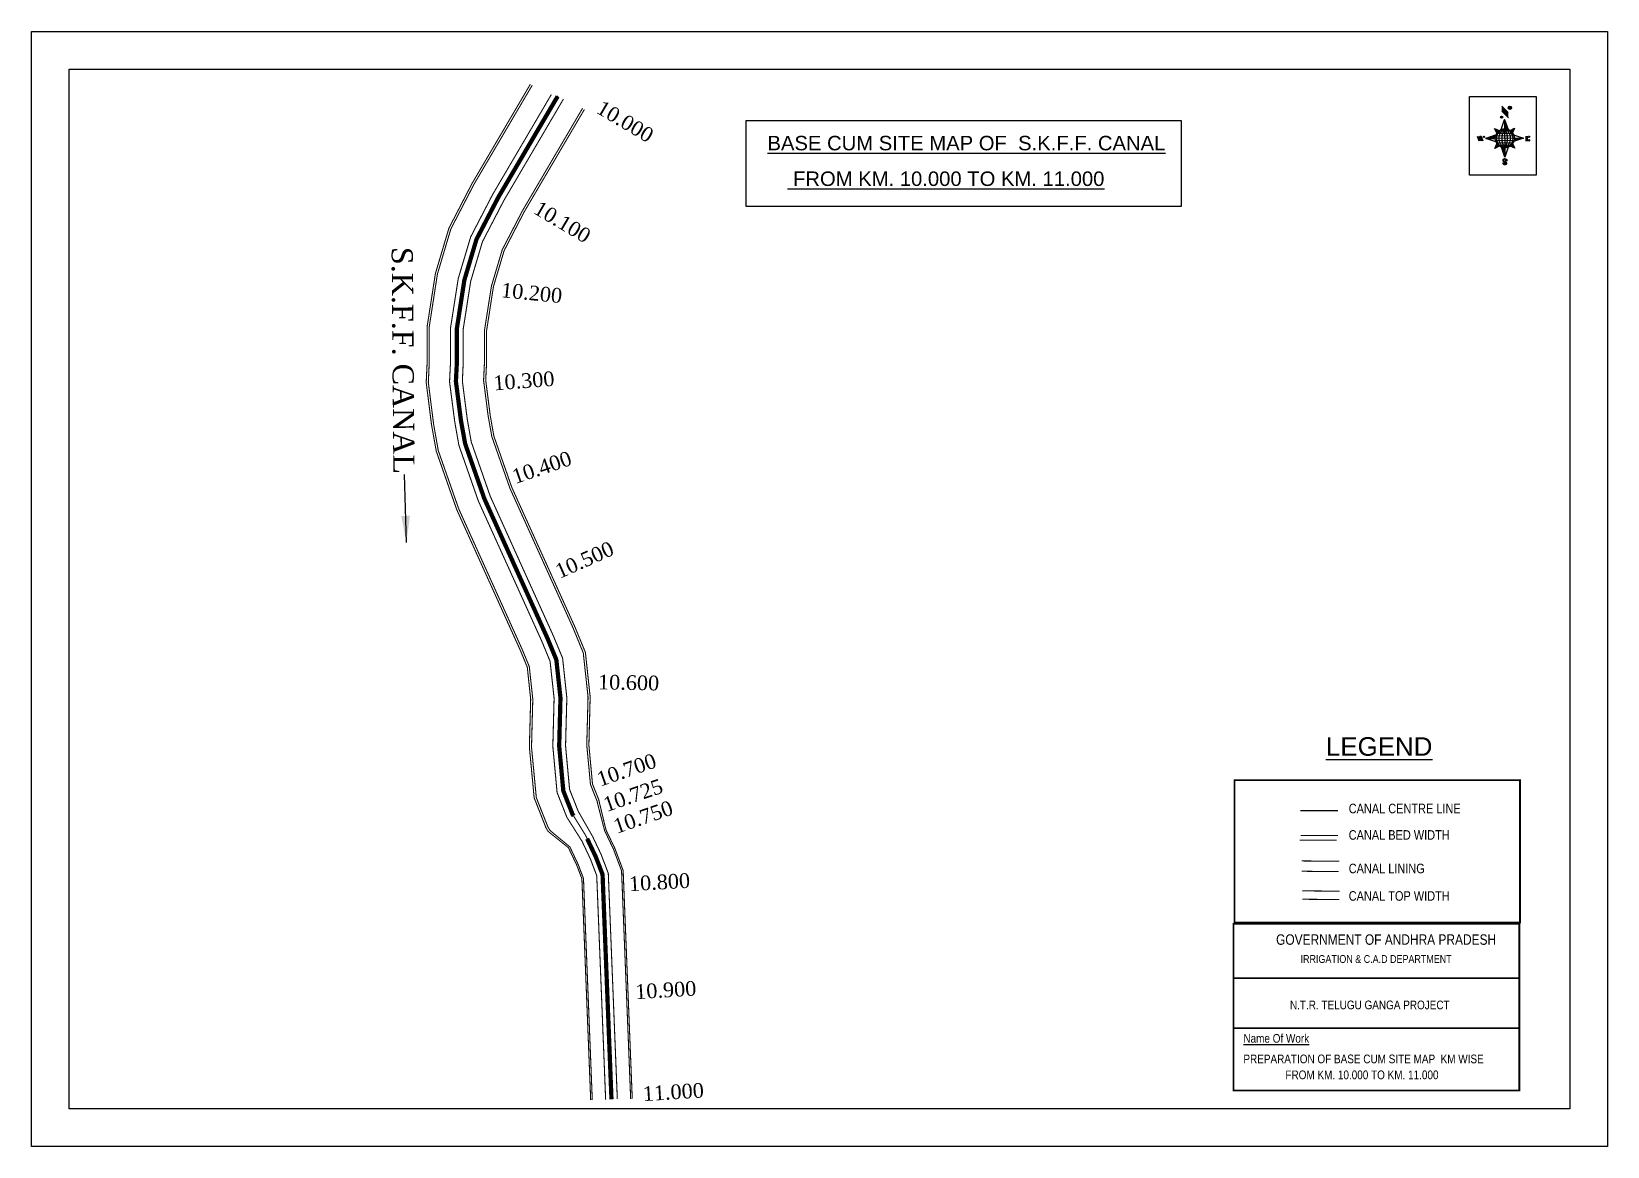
# Model space of a CAD drawing. Header units: inches. Extents: x 15 to 1501, y 11 to 1062.
import ezdxf
from ezdxf.enums import TextEntityAlignment as Align

# ---------------------------------------------------------------- set-up
doc = ezdxf.new("R2010")
doc.units = ezdxf.units.IN
doc.header["$MEASUREMENT"] = 0
doc.linetypes.add('ACAD_ISO03W100', pattern=[30, 12, -18])
for name, color, linetype in [('AQUADUCT', 1, 'Continuous'), ('bed with', 5, 'Continuous'), ('BLOCK', 7, 'Continuous'), ('bord', 1, 'Continuous'), ('C LINE COO', 6, 'Continuous'), ('cahnige', 7, 'Continuous'), ('FRAME 025', 7, 'Continuous'), ('lining', 4, 'Continuous'), ('TABLE', 7, 'Continuous'), ('TEXT', 7, 'Continuous'), ('TITLEBLOCK', 7, 'Continuous'), ('top of bund', 1, 'Continuous'), ('V', 6, 'Continuous'), ('ZSTU', 7, 'Continuous')]:
    doc.layers.add(name, color=color, linetype=linetype)
doc.styles.add('5mm', font='times.ttf', dxfattribs={"height": 3})
doc.styles.add('A', font='arial.ttf')
doc.styles.add('ARIALN', font='ARIALN.TTF')
doc.styles.get("Standard").update_dxf_attribs({"font": 'arial.ttf'})
doc.dimstyles.get("Standard").update_dxf_attribs({"dimtxt": 0.18, "dimasz": 0.18, "dimexe": 0.18, "dimexo": 0.0625, "dimgap": 0.09, "dimtad": 0, "dimtih": 1, "dimtoh": 1, "dimdec": 4, "dimzin": 0, "dimdsep": 46, "dimtxsty": 'Standard', "dimcen": 0.09, "dimadec": 0, "dimazin": 0, "dimtfac": 1, "dimtdec": 4, "dimtofl": 0, "dimtmove": 0, "dimatfit": 3, "dimfxl": 1, "dimtolj": 1, "dimtzin": 0, "dimarcsym": 0})
pattern_1 = [(267.297113149, (-8720374.938, 50637915.138), (10.5367255337, -0.497431438), [])]
pattern_2 = [(357.297113149, (-8720374.938, 50637915.138), (0.497431438, 10.5367255337), [])]

# ---------------------------------------------------------------- blocks, each defined once
blk = doc.blocks.new('*X3')
at = {"color": 0, "linetype": 'Continuous'}
for p, q in [((6321.6, 240.5), (6322.3, 241.2)), ((6321.6, 240.3), (6322.3, 241)), ((6321.6, 240.1), (6322.3, 240.8)), ((6321.6, 239.9), (6322.4, 240.7)), ((6321.6, 239.8), (6322.4, 240.6)), ((6321.6, 239.6), (6322.5, 240.5)), ((6321.6, 239.4), (6322.5, 240.3)), ((6321.6, 239.2), (6322.6, 240.2)), ((6321.7, 239.1), (6322.6, 240.1)), ((6321.8, 240.8), (6322.4, 241.4)), ((6321.8, 239), (6322.7, 240)), ((6321.8, 239), (6322.8, 239.9)), ((6321.9, 238.9), (6322.9, 239.8)), ((6322, 238.8), (6323, 239.7)), ((6322.1, 241.3), (6322.4, 241.6)), ((6322.1, 238.7), (6323.1, 239.6)), ((6322.2, 238.6), (6323.1, 239.6)), ((6322.3, 238.5), (6323.2, 239.5)), ((6322.4, 238.5), (6323.3, 239.4)), ((6322.5, 238.4), (6323.4, 239.3)), ((6322.7, 238.4), (6323.6, 239.3)), ((6322.8, 238.3), (6323.7, 239.2)), ((6322.9, 238.3), (6323.8, 239.1)), ((6323.1, 238.2), (6323.9, 239.1)), ((6323.2, 238.2), (6324, 239)), ((6323.3, 238.2), (6324.2, 239)), ((6323.5, 238.1), (6324.3, 238.9)), ((6323.7, 238.1), (6324.4, 238.9)), ((6323.8, 238.1), (6324.6, 238.8)), ((6324.1, 238.2), (6324.7, 238.8)), ((6324.3, 238.3), (6324.9, 238.8)), ((6324.6, 238.3), (6325.1, 238.8)), ((6324.8, 238.4), (6325.2, 238.8)), ((6325.1, 238.5), (6325.4, 238.8)), ((6325.4, 238.6), (6325.6, 238.8))]:
    blk.add_line(p, q, dxfattribs=at)
blk = doc.blocks.new('*X2')
at = {"color": 0, "linetype": 'Continuous'}
for p, q in [((6324.4, 240.3), (6324.5, 240.4)), ((6324.6, 240.3), (6324.8, 240.5)), ((6324.7, 240.2), (6325, 240.5)), ((6324.8, 240.2), (6325.2, 240.6)), ((6325, 240.1), (6325.5, 240.6)), ((6325.1, 240.1), (6325.6, 240.6)), ((6325.2, 240), (6325.8, 240.6)), ((6325.3, 240), (6326, 240.6)), ((6325.4, 239.9), (6326.1, 240.6)), ((6325.5, 239.8), (6326.2, 240.5)), ((6325.6, 239.8), (6326.3, 240.5)), ((6325.7, 239.7), (6326.5, 240.4)), ((6325.9, 239.6), (6326.6, 240.3)), ((6326, 239.5), (6326.7, 240.3)), ((6326, 239.4), (6326.8, 240.2)), ((6326.1, 239.3), (6327, 240.2)), ((6326.2, 239.3), (6327.1, 240.1)), ((6326.3, 239.2), (6327.1, 240)), ((6326.4, 239.1), (6327.2, 239.9)), ((6326.5, 239), (6327.3, 239.8)), ((6326.5, 238.9), (6327.4, 239.7)), ((6326.6, 238.8), (6327.5, 239.6)), ((6326.7, 238.7), (6327.5, 239.5)), ((6326.8, 238.6), (6327.6, 239.4)), ((6326.8, 238.5), (6327.7, 239.3)), ((6326.9, 238.3), (6327.8, 239.2)), ((6326.9, 238.2), (6327.9, 239.1)), ((6327, 238.1), (6327.8, 239)), ((6327, 237.9), (6327.8, 238.8)), ((6327, 237.8), (6327.8, 238.6)), ((6327, 237.6), (6327.8, 238.4)), ((6326.8, 236.5), (6327.4, 237)), ((6326.9, 236.8), (6327.6, 237.4)), ((6327, 237.4), (6327.8, 238.2)), ((6327, 237.3), (6327.8, 238)), ((6327, 237.1), (6327.8, 237.9))]:
    blk.add_line(p, q, dxfattribs=at)
blk = doc.blocks.new('H')
at = {"layer": 'bord', "extrusion": (0.000427885, 0.004792, 0.999988)}
h = blk.add_hatch(dxfattribs=at)
h.set_pattern_fill('LINE', color=8, scale=84.387686, angle=-2.7029, style=0)
h.set_pattern_definition(pattern_2)
h.paths.add_polyline_path([(-492, 786, -0.090992), (-448, 775), (-486, 912)])
h = blk.add_hatch(dxfattribs=at)
h.set_pattern_fill('LINE', color=8, scale=84.387686, angle=-92.7029, style=0)
h.set_pattern_definition(pattern_1)
h.paths.add_polyline_path([(-625, 665, -0.090992), (-615, 710), (-751, 671)])
h = blk.add_hatch(dxfattribs=at)
h.set_pattern_fill('LINE', color=8, scale=84.387686, angle=-92.7029, style=0)
h.set_pattern_definition(pattern_1)
h.paths.add_polyline_path([(-246, 647), (-372, 653, -0.090992), (-382, 609)])
h = blk.add_hatch(dxfattribs=at)
h.set_pattern_fill('LINE', color=8, scale=84.387686, angle=-2.7029, style=0)
h.set_pattern_definition(pattern_2)
h.paths.add_polyline_path([(-504, 533, -0.090992), (-549, 543), (-510, 406)])
for p, q in [((-516, 1087, -1217), (-432, 994, -1217)), ((-538, 774, -1216), (-487, 906, -1216)), ((-519, 1020, -1217), (-435, 927, -1216)), ((-487, 906, -1216), (-493, 780, -1216)), ((-487, 906, -1216), (-448, 769, -1216)), ((-865, 701, -1215), (-847, 638, -1215)), ((-847, 700, -1215), (-829, 637, -1215)), ((-829, 699, -1215), (-811, 636, -1215)), ((-829, 699, -1215), (-811, 698, -1215)), ((-811, 698, -1215), (-794, 635, -1215)), ((-752, 665, -1215), (-615, 704, -1215)), ((-752, 665, -1215), (-625, 659, -1215)), ((-619, 614, -1215), (-752, 665, -1215)), ((-627, 794, -1216), (-567, 760, -1216)), ((-627, 794, -1216), (-584, 747, -1215)), ((-599, 731, -1215), (-627, 794, -1216)), ((-421, 753, -1216), (-359, 781, -1216)), ((-359, 781, -1216), (-405, 739, -1216)), ((-359, 781, -1216), (-392, 721, -1215)), ((-246, 641, -1215), (-383, 603, -1215)), ((-379, 693, -1215), (-246, 641, -1215)), ((-373, 647, -1215), (-246, 641, -1215)), ((-213, 669, -1215), (-217, 601, -1215)), ((-197, 600, -1215), (-194, 668, -1215)), ((-639, 526, -1214), (-606, 585, -1215)), ((-639, 526, -1214), (-593, 568, -1215)), ((-577, 553, -1215), (-639, 526, -1214)), ((-511, 400, -1214), (-549, 537, -1214)), ((-460, 533, -1215), (-511, 400, -1214)), ((-505, 527, -1214), (-511, 400, -1214)), ((-371, 513, -1214), (-431, 546, -1215)), ((-371, 513, -1214), (-414, 560, -1215)), ((-399, 576, -1215), (-371, 513, -1214))]:
    blk.add_line(p, q, dxfattribs=at)
at = {"layer": 'bord', "color": 8, "linetype": 'ByBlock', "extrusion": (0.000427885, 0.004792, 0.999988)}
for p, q in [((-373, 647, -1215), (-625, 659, -1215)), ((-375, 679, -1215), (-620, 691, -1215)), ((-386, 711, -1215), (-605, 722, -1215)), ((-411, 744, -1216), (-578, 752, -1216)), ((-493, 780, -1216), (-505, 527, -1214)), ((-378, 616, -1215), (-623, 628, -1215)), ((-392, 585, -1215), (-611, 595, -1215)), ((-420, 555, -1215), (-587, 562, -1215))]:
    blk.add_line(p, q, dxfattribs=at)
at = {"layer": 'bord', "extrusion": (0.000427885, 0.004792, 0.999988), "elevation": -1212}
for points, const_width in [([(-522, 960), (-516, 1093)], 1.61), ([(-434, 933), (-428, 1066)], 1.61), ([(-870, 707), (-846, 706)], 0.642), ([(-829, 643), (-855, 644)], 0.642), ([(-829, 643), (-821, 678)], 0.642), ([(-811, 642), (-784, 641)], 0.642), ([(-793, 641), (-782, 694)], 0.642), ([(-223, 676), (-174, 673)], 0.706), ([(-195, 645), (-185, 644)], 0.706), ([(-177, 605), (-226, 607)], 0.706)]:
    blk.add_lwpolyline(points, dxfattribs=dict(at, const_width=const_width))
for points, const_width in [([(-414, 1073, 1), (-398, 1058, 1)], 22.3), ([(-530, 950, 1), (-520, 939, 1)], 14.8), ([(-776, 697, 1), (-769, 690, 1)], 8.9), ([(-178, 667, 1), (-171, 660, 1)], 9.79), ([(-180, 618, 1), (-173, 611, 1)], 9.79), ([(-525, 322, 1), (-533, 329, 1)], 11.1), ([(-490, 362, 1), (-498, 369, 1)], 11.1)]:
    blk.add_lwpolyline(points, format="xyb", close=True, dxfattribs=dict(at, const_width=const_width))
for points in [[(-537, 317), (-531, 310), (-520, 307), (-505, 307), (-494, 310), (-486, 318), (-487, 326), (-491, 333), (-494, 336), (-503, 341), (-522, 347), (-530, 352), (-534, 355), (-537, 363), (-537, 373), (-530, 381), (-520, 384), (-504, 384), (-493, 380), (-487, 373)], [(-522, 348), (-526, 354), (-528, 361), (-528, 371), (-526, 375), (-521, 381), (-515, 384)], [(-505, 307), (-499, 312), (-497, 319), (-497, 327), (-501, 335), (-509, 343)]]:
    blk.add_lwpolyline(points, dxfattribs=at)
at = {"layer": 'bord', "extrusion": (0.000427885, 0.004792, 0.999988)}
for centre, radius in [((-406, 1065, -1212), 22.3), ((-525, 944, -1212), 14.8), ((-773, 694, -1212), 8.9), ((-498, 659, -1212), 127), ((-174, 663, -1212), 9.79), ((-177, 615, -1212), 9.79), ((-529, 325, -1212), 11.1), ((-494, 365, -1212), 11.1)]:
    blk.add_circle(centre, radius, dxfattribs=at)
at = {"layer": 'bord', "color": 8, "linetype": 'ByBlock', "extrusion": (0.000427885, 0.004792, 0.999988)}
for centre, radius, start, end in [((-482, 658, -1212), 128, 94.9254, 259.6691), ((-437, 656, -1212), 141, 113.2864, 241.308), ((-316, 651, -1212), 222, 142.5892, 212.0053), ((-560, 662, -1212), 141, 293.2864, 61.308), ((-681, 668, -1212), 222, 322.5892, 32.0053), ((-515, 660, -1212), 128, 274.9254, 79.6691)]:
    blk.add_arc(centre, radius, start, end, dxfattribs=at)
at = {"layer": 'bord', "extrusion": (0.000427885, 0.004792, 0.999988)}
for points in [[(-516, 1093, -1212), (-431, 1000, -1212), (-519, 1026, -1212), (-434, 933, -1212)], [(-864, 707, -1212), (-846, 706, -1212), (-846, 644, -1212), (-829, 643, -1212)], [(-829, 705, -1212), (-811, 704, -1212), (-811, 642, -1212), (-793, 641, -1212)], [(-193, 674, -1212), (-197, 606, -1212), (-213, 675, -1212), (-216, 607, -1212)]]:
    blk.add_solid(points, dxfattribs=at)
at = {"layer": 'bord', "extrusion": (0.000427885, 0.004792, 0.999988), "xscale": 7.977342409717546, "yscale": 7.977342408231451, "zscale": 7.977342408476333, "rotation": 138.0840426661453}
for name, p in [('*X2', (38301, -31929, -1212)), ('*X3', (38314, -31951, -1212))]:
    blk.add_blockref(name, p, dxfattribs=at)
blk = doc.blocks.new('KKKK')
at = {"layer": 'cahnige', "color": 1, "style": '5mm'}
blk.add_text('S.K.F.F. CANAL', height=20, rotation=19.1758, dxfattribs=at).set_placement((317677.4, 1602113.8))
at = {"layer": 'ZSTU', "color": 1}
blk.add_leader([(317936.6, 1602216.4), (317876.5, 1602194.2)], dimstyle='Standard', override={"dimasz": 25, "dimgap": 0.09, "dimtad": 0}, dxfattribs=at)

msp = doc.modelspace()

# ---------------------------------------------------------------- linework, layer by layer
at = {"linetype": 'ByBlock'}
for points in [[(15, 1061.8), (1501.1, 1061.8), (1501.1, 10.9), (15, 10.9)], [(1465.7, 46.3), (50.4, 46.3), (50.4, 1026.4), (1465.7, 1026.4)]]:
    msp.add_lwpolyline(points, close=True, dxfattribs=at)
at = {"linetype": 'ByBlock', "elevation": -0.1}
msp.add_lwpolyline([(1371, 1000.6), (1433.7, 1000.6), (1433.7, 926.5), (1371, 926.5)], close=True, dxfattribs=at)
at = {"layer": 'bed with', "const_width": 1}
for points in [[(521.1, 319.2), (519.9, 321), (511.1, 343.3), (510.6, 344.6), (506.6, 388), (507.8, 433.3), (504, 468.2), (496.2, 487.1), (436.4, 619.2), (418, 671.8), (414, 694.6), (409.2, 731.7), (410.1, 749.8), (410.1, 782.2), (417.4, 828.9), (429.1, 868.1), (449.8, 908.1), (505.2, 1002.4)], [(531.3, 325.5), (530.7, 326.4), (522.4, 347.4), (518.6, 388.4), (519.8, 433.8), (515.8, 471.2), (507.2, 491.9), (447.6, 623.7), (429.7, 674.9), (425.9, 696.4), (421.3, 732.2), (422.1, 749.5), (422.1, 781.3), (429.1, 826.2), (440.2, 863.6), (460.3, 902.3), (516.6, 998.1)], [(556.4, 55), (548, 266.1), (542.1, 281.7), (534.1, 298.6)], [(567.4, 55.6), (558.9, 268.3), (552.2, 286), (544, 303.3)], [(1245.8, 299.6), (1243.8, 299.7), (1211, 299.7), (1210.8, 299.7)], [(1247, 304.1), (1243.8, 304.1), (1211.7, 304.1)]]:
    msp.add_lwpolyline(points, dxfattribs=at)
at = {"layer": 'BLOCK', "color": 4}
for p in [(511.1, 1000.6), (460.7, 914.9), (422.6, 823.6), (416.2, 724.8), (439.5, 628.5), (479.9, 537.7), (512.6, 444.7), (516.7, 345.5), (554, 254.5), (557.9, 155.1)]:
    msp.add_point(p, dxfattribs=at)
at = {"layer": 'C LINE COO', "const_width": 4}
for points in [[(526.2, 322.4), (525.3, 323.7), (516.7, 345.5), (516.5, 346), (512.6, 388.2), (513.8, 433.6), (509.9, 469.7), (501.7, 489.5), (442, 621.5), (423.9, 673.3), (419.9, 695.5), (415.2, 732), (416.1, 749.7), (416.1, 781.8), (423.2, 827.6), (434.6, 865.9), (455, 905.2), (511.1, 1000.6)], [(561.9, 55.4), (553.5, 267.2), (547.1, 283.9), (539, 300.9)]]:
    msp.add_lwpolyline(points, dxfattribs=at)
at = {"layer": 'C LINE COO', "linetype": 'ACAD_ISO03W100', "ltscale": 0.05, "const_width": 1}
for points in [[(555.4, 308.7), (555.4, 308.7), (548.3, 336)], [(556.7, 309.3), (556.7, 309.3), (550, 337.1)], [(534.1, 298.6), (534.1, 298.6), (521.1, 319.2)], [(539, 300.9), (537.8, 303.6), (526.2, 322.4)], [(544, 303.3), (544, 303.3), (531.3, 325.5)], [(521.3, 292.5), (521.3, 292.5), (502.3, 307.7)], [(522.7, 293.2), (522.7, 293.2), (504, 308.7)]]:
    msp.add_lwpolyline(points, dxfattribs=at)
at = {"layer": 'FRAME 025', "lineweight": -3, "const_width": 1.64}
for points in [[(1149.5, 356.1), (1418.6, 356.1), (1418.6, 221.9), (1149.5, 221.9)], [(1148.5, 220.8), (1418, 220.8), (1418, 63.7), (1148.5, 63.7)]]:
    msp.add_lwpolyline(points, close=True, dxfattribs=at)
for points in [[(1148.5, 169.5), (1418, 169.5)], [(1148.5, 122.4), (1418, 122.4)], [(1148.5, 63.7), (1418, 63.7)]]:
    msp.add_lwpolyline(points, dxfattribs=at)
at = {"layer": 'lining', "const_width": 1}
for points in [[(504, 308.7), (502, 312), (492.5, 335.9), (491, 339.9), (486.5, 387.4), (487.7, 432.5), (484.4, 463.2), (477.8, 479.2), (417.9, 611.8), (398.6, 666.7), (394.2, 691.5), (389.2, 731), (390.1, 750.3), (390.1, 783.8), (397.8, 833.3), (410.4, 875.6), (432.2, 917.7), (487.2, 1011.2)], [(548.7, 335.4), (542.1, 352.1), (538.6, 389.1), (539.8, 434.6), (535.3, 476.1), (525.6, 499.8), (466.2, 631.1), (449.1, 679.9), (445.6, 699.4), (441.3, 733), (442.1, 749), (442.1, 779.8), (448.7, 821.8), (458.9, 856.1), (477.8, 892.6), (534.6, 989.4)], [(580, 55.7), (571.4, 270.8), (563.8, 291), (555.4, 308.7)], [(543.8, 54.8), (535.5, 263.5), (530.5, 276.7), (522.7, 293.2)], [(1212.6, 270.3), (1239.5, 270), (1247.5, 270)], [(1212.7, 280), (1237.4, 279.8), (1248.1, 279.7)]]:
    msp.add_lwpolyline(points, dxfattribs=at)
at = {"layer": 'top of bund', "color": 1, "const_width": 1}
for points in [[(502.3, 307.7), (500.2, 311.1), (490.7, 335.2), (489, 339.4), (484.5, 387.3), (485.7, 432.4), (482.5, 462.7), (476, 478.4), (416, 611.1), (396.7, 666.2), (392.2, 691.2), (387.2, 730.9), (388.1, 750.3), (388.1, 783.9), (395.9, 833.8), (408.6, 876.4), (430.5, 918.7), (485.4, 1012.1)], [(550.5, 336.2), (544, 352.6), (540.6, 389.2), (541.8, 434.7), (537.3, 476.6), (527.4, 500.6), (468, 631.9), (451, 680.4), (447.6, 699.7), (443.3, 733.1), (444.1, 749), (444.1, 779.6), (450.6, 821.4), (460.7, 855.3), (479.5, 891.6), (536.4, 988.4)], [(581.5, 55.9), (572.9, 271.1), (565.2, 291.6), (556.7, 309.3)], [(542.3, 54.7), (534, 263.2), (529.1, 276.2), (521.3, 292.5)]]:
    msp.add_lwpolyline(points, dxfattribs=at)
at = {"layer": 'top of bund', "const_width": 1}
for points in [[(1213.2, 251.8), (1237.8, 251.6), (1248.6, 251.5)], [(1248.2, 243.6), (1240.3, 243.7), (1213.3, 243.9)]]:
    msp.add_lwpolyline(points, dxfattribs=at)
at = {"layer": 'V', "color": 6, "const_width": 0.229}
msp.add_lwpolyline([(1246.8, 327.7), (1244.2, 327.7), (1211.6, 327.7)], dxfattribs=at)
at = {"layer": 'V', "color": 6}
msp.add_lwpolyline([(1211.6, 327.7), (1246.8, 327.7)], dxfattribs=at)
at = {"layer": 'ZSTU'}
msp.add_lwpolyline([(688.8, 978), (1099.2, 978), (1099.2, 896.7), (688.8, 896.7)], close=True, dxfattribs=at)

# ---------------------------------------------------------------- block references
at = {"layer": 'AQUADUCT', "color": 1, "xscale": 0.0703495379661093, "yscale": 0.07034953800030053, "zscale": 0.07034953795990817, "rotation": 3.078330607406165}
msp.add_blockref('H', (1441.7, 917.1, 85.4), dxfattribs=at)
at = {"layer": 'ZSTU', "rotation": 251.2556352027577}
msp.add_blockref('KKKK', (-1414701.4, 816520.4), dxfattribs=at)

# ---------------------------------------------------------------- texts
at = {"layer": 'cahnige', "style": '5mm'}
for s, rotation, p in [('10.000', 329.359, (546.5, 985.8)), ('10.100', 329.359, (487.3, 891.1)), ('10.200', 354.3146, (457.3, 811.4)), ('10.300', 4.3533, (451.1, 723.5)), ('10.400', 18.7382, (471.1, 635.2)), ('10.500', 23.9741, (512.9, 545.8)), ('10.600', 358.8668, (549.1, 441.8)), ('10.700', 19.0207, (551.1, 349.9)), ('10.725', 19.0207, (557.2, 326)), ('10.750', 19.0207, (566.7, 305.5)), ('10.800', 3.2647, (578.8, 251.5)), ('10.900', 3.4508, (584.7, 149.7)), ('11.000', 3.4508, (591.8, 53.6))]:
    msp.add_text(s, height=13.88, rotation=rotation, dxfattribs=at).set_placement(p)
at = {"layer": 'TABLE', "extrusion": (0.000201441, 0.004807, 0.999988), "style": 'A'}
msp.add_text('%%ULEGEND', height=17.48, rotation=359.9999, dxfattribs=at).set_placement((1285.8, 387.9, 2.1), align=Align.MIDDLE)
at = {"layer": 'TEXT', "color": 6}
for s, p in [('%%UBASE CUM SITE MAP OF  S.K.F.F. CANAL', (709, 949.8)), ('%%U FROM KM. 10.000 TO KM. 11.000', (727.8, 916.2))]:
    msp.add_text(s, height=13.655, dxfattribs=at).set_placement(p)
at = {"layer": 'TITLEBLOCK', "extrusion": (0.000201441, 0.004807, 0.999988), "style": 'ARIALN'}
for s, height, p in [('CANAL CENTRE LINE', 9.013, (1257.1, 324.9, 1.8)), ('CANAL BED WIDTH', 9.013, (1257.1, 300, 1.7)), ('CANAL LINING', 9.013, (1257.1, 268.4, 1.5)), ('CANAL TOP WIDTH', 9.013, (1257.1, 242.5, 1.4)), ('GOVERNMENT OF ANDHRA PRADESH ', 9.822, (1188.6, 201, -0.1)), ('IRRIGATION & C.A.D DEPARTMENT', 7.366, (1211.7, 183.9, -0.1)), ('N.T.R. TELUGU GANGA PROJECT', 8.185, (1201.7, 140.2, 0)), ('%%UName Of Work', 8.185, (1157.8, 108.7, -0.2)), ('PREPARATION OF BASE CUM SITE MAP  KM WISE', 8.185, (1157.8, 89.3, -0.3))]:
    msp.add_text(s, height=height, rotation=359.9999, dxfattribs=at).set_placement(p)
at = {"layer": 'TITLEBLOCK', "style": 'ARIALN'}
msp.add_text(' FROM KM. 10.000 TO KM. 11.000', height=8.185, rotation=359.9999, dxfattribs=at).set_placement((1194.8, 74.3))

doc.saveas('drawing.dxf')
